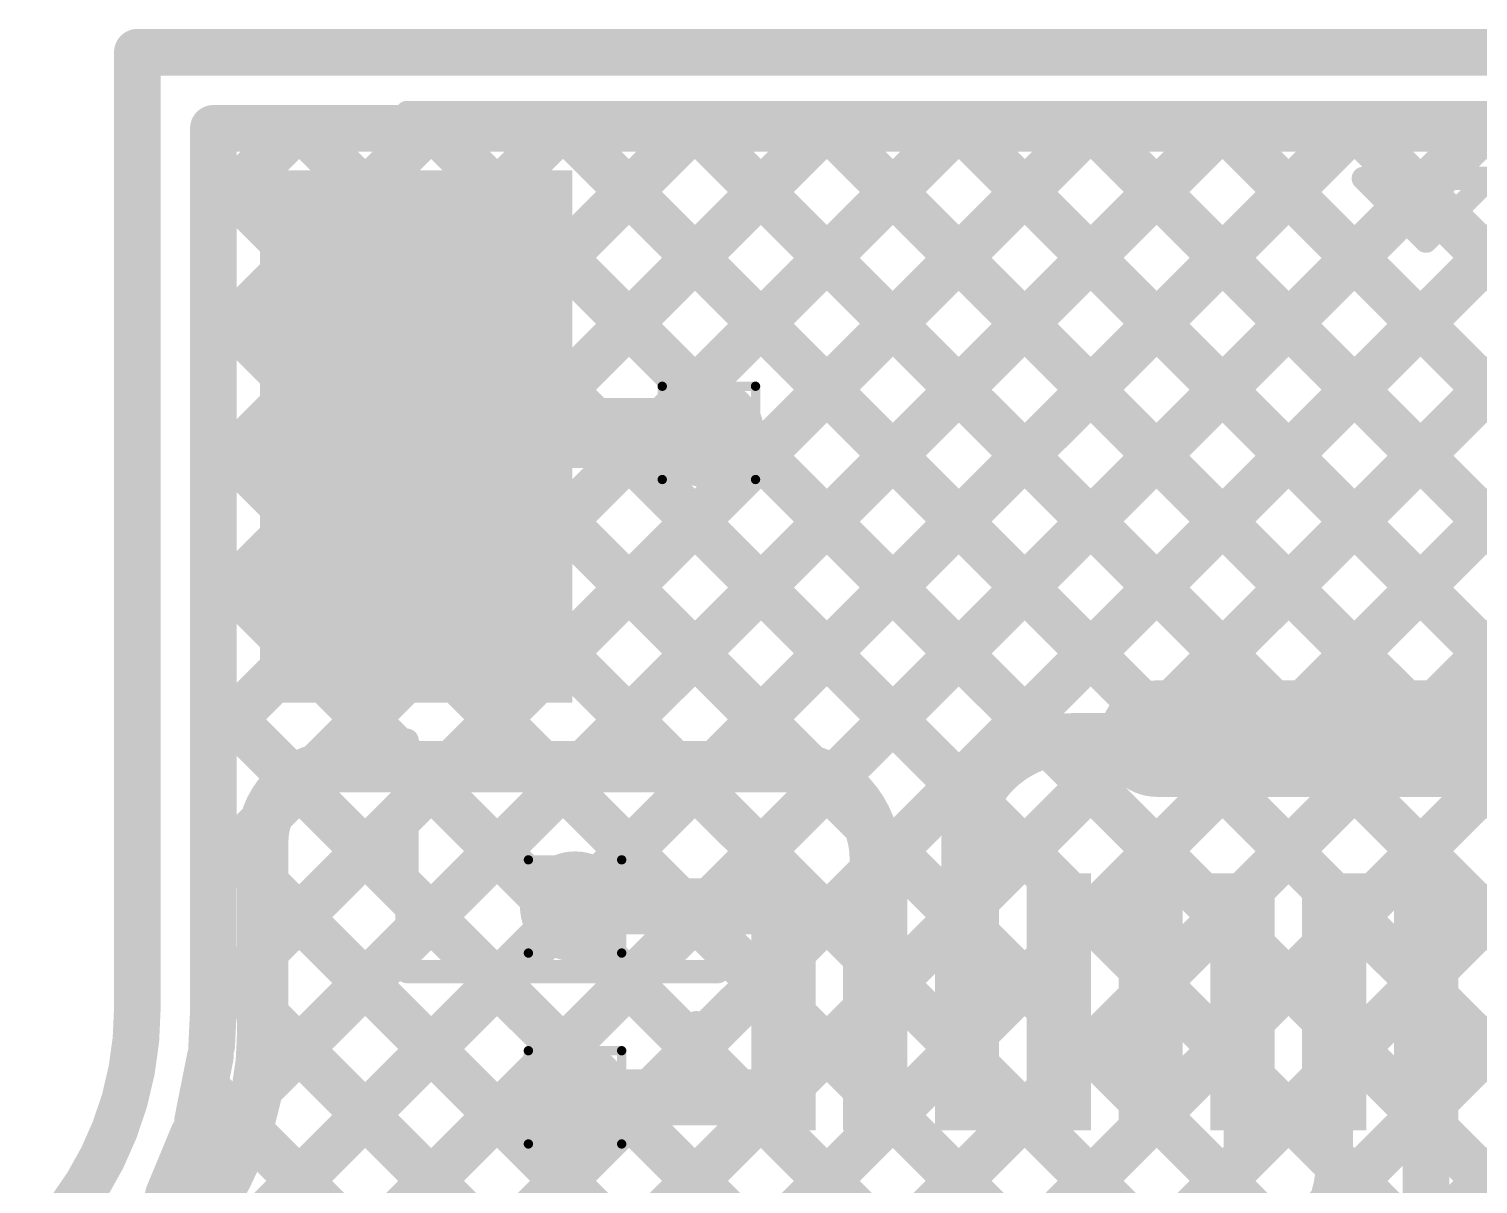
# Model space of a CAD drawing. Header units: inches. Extents: x 3 to 457, y -41 to 239.
# Drawn here: x 106.89 to 114.78, y 162.39 to 168.68 of the extents above; entities that cross this region are included whole.
import ezdxf

# ---------------------------------------------------------------- set-up
doc = ezdxf.new("R2010")
doc.units = ezdxf.units.IN
for name, color, linetype in [('Board Outline', 216, 'Continuous'), ('Bottom Layer', 5, 'Continuous'), ('Drill Drawing', 1, 'Continuous'), ('Fabrication', 76, 'Continuous'), ('Top Layer', 1, 'Continuous'), ('Top Overlay', 2, 'Continuous'), ('Top Paste', 8, 'Continuous'), ('Top Solder', 216, 'Continuous'), ('Via Holes', 16, 'Continuous')]:
    doc.layers.add(name, color=color, linetype=linetype)

# ---------------------------------------------------------------- blocks, each defined once
blk = doc.blocks.new('8_01A0_015200_19')
at = {"layer": 'Top Layer'}
for points in [[(-0.125, 2.1902), (0.125, 2.1902), (0.125, 0.8902), (-0.125, 0.8902)], [(0.375, 2.1902), (0.625, 2.1902), (0.625, 0.8902), (0.375, 0.8902)], [(0.875, 2.1902), (1.125, 2.1902), (1.125, 0.8902), (0.875, 0.8902)], [(1.375, 2.1902), (1.625, 2.1902), (1.625, 0.8902), (1.375, 0.8902)], [(1.875, 2.1902), (2.125, 2.1902), (2.125, 0.8902), (1.875, 0.8902)], [(2.375, 2.1902), (2.625, 2.1902), (2.625, 0.8902), (2.375, 0.8902)], [(2.875, 2.1902), (3.125, 2.1902), (3.125, 0.8902), (2.875, 0.8902)], [(3.375, 2.1902), (3.625, 2.1902), (3.625, 0.8902), (3.375, 0.8902)], [(4.7, -0.1402), (6.3, -0.1402), (6.3, -2.9402), (4.7, -2.9402)]]:
    blk.add_hatch(color=1, dxfattribs=at).paths.add_polyline_path(points)
at = {"layer": 'Top Paste'}
for points in [[(-0.125, 2.1902), (0.125, 2.1902), (0.125, 0.8902), (-0.125, 0.8902)], [(0.375, 2.1902), (0.625, 2.1902), (0.625, 0.8902), (0.375, 0.8902)], [(0.875, 2.1902), (1.125, 2.1902), (1.125, 0.8902), (0.875, 0.8902)], [(1.375, 2.1902), (1.625, 2.1902), (1.625, 0.8902), (1.375, 0.8902)], [(1.875, 2.1902), (2.125, 2.1902), (2.125, 0.8902), (1.875, 0.8902)], [(2.375, 2.1902), (2.625, 2.1902), (2.625, 0.8902), (2.375, 0.8902)], [(2.875, 2.1902), (3.125, 2.1902), (3.125, 0.8902), (2.875, 0.8902)], [(3.375, 2.1902), (3.625, 2.1902), (3.625, 0.8902), (3.375, 0.8902)], [(4.7, -0.1402), (6.3, -0.1402), (6.3, -2.9402), (4.7, -2.9402)]]:
    blk.add_hatch(color=8, dxfattribs=at).paths.add_polyline_path(points)
at = {"layer": 'Top Solder'}
for points in [[(-0.175, 2.2402), (0.175, 2.2402), (0.175, 0.8402), (-0.175, 0.8402)], [(0.325, 2.2402), (0.6751, 2.2402), (0.6751, 0.8402), (0.325, 0.8402)], [(0.825, 2.2402), (1.175, 2.2402), (1.175, 0.8402), (0.825, 0.8402)], [(1.325, 2.2402), (1.675, 2.2402), (1.675, 0.8402), (1.325, 0.8402)], [(1.825, 2.2402), (2.1751, 2.2402), (2.1751, 0.8402), (1.825, 0.8402)], [(2.325, 2.2402), (2.675, 2.2402), (2.675, 0.8402), (2.325, 0.8402)], [(2.825, 2.2402), (3.1751, 2.2402), (3.1751, 0.8402), (2.825, 0.8402)], [(3.325, 2.2402), (3.675, 2.2402), (3.675, 0.8402), (3.325, 0.8402)], [(4.65, -0.0902), (6.35, -0.0902), (6.35, -2.9902), (4.65, -2.9902)]]:
    blk.add_hatch(color=216, dxfattribs=at).paths.add_polyline_path(points)
at = {"layer": 'Top Overlay', "const_width": 0.127}
for points in [[(3.9742, 1.8634), (3.8692, 1.7584)], [(3.9742, 1.8634), (3.9742, 1.6534)], [(3.9742, 1.6534), (3.8692, 1.7584)], [(5.55, 1.375), (3.8562, 1.375)], [(5.55, 1.375), (5.55, 0.1149)], [(0, -2.6048), (-0.3416, -2.9464)], [(0.3416, -2.9464), (0, -2.6048)], [(0.3416, -2.9464), (-0.3416, -2.9464)], [(5.55, -3.1474), (5.55, -3.3055)], [(5.55, -3.3055), (-5.5501, -3.3055)]]:
    blk.add_lwpolyline(points, dxfattribs=at)
at = {"layer": 'Top Overlay', "const_width": 0.0635}
for points in [[(3.9424, 1.8634, 1), (4.0059, 1.8634, 1)], [(3.9424, 1.8634, 1), (4.0059, 1.8634, 1)], [(3.8374, 1.7584, 1), (3.9009, 1.7584, 1)], [(3.8374, 1.7584, 1), (3.9009, 1.7584, 1)], [(3.9424, 1.6534, 1), (4.0059, 1.6534, 1)], [(3.9424, 1.6534, 1), (4.0059, 1.6534, 1)], [(3.8244, 1.375, 1), (3.8879, 1.375, 1)], [(5.5183, 1.375, 1), (5.5818, 1.375, 1)], [(5.5183, 1.375, 1), (5.5818, 1.375, 1)], [(5.5183, 0.1149, 1), (5.5818, 0.1149, 1)], [(-0.0318, -2.6048, 1), (0.0318, -2.6048, 1)], [(-0.0318, -2.6048, 1), (0.0318, -2.6048, 1)], [(-0.3733, -2.9464, 1), (-0.3098, -2.9464, 1)], [(-0.3733, -2.9464, 1), (-0.3098, -2.9464, 1)], [(0.3098, -2.9464, 1), (0.3733, -2.9464, 1)], [(0.3098, -2.9464, 1), (0.3733, -2.9464, 1)], [(5.5183, -3.1474, 1), (5.5818, -3.1474, 1)], [(5.5183, -3.3055, 1), (5.5818, -3.3055, 1)], [(5.5183, -3.3055, 1), (5.5818, -3.3055, 1)]]:
    blk.add_lwpolyline(points, format="xyb", close=True, dxfattribs=at)

msp = doc.modelspace()

# ---------------------------------------------------------------- hatches: boundary and pattern name
at = {"layer": 'Bottom Layer'}
h = msp.add_hatch(color=5, dxfattribs=at)
edge = h.paths.add_edge_path()
edge.add_arc((110.5937, 166.4807), 0.3, 0, 360)
h = msp.add_hatch(color=5, dxfattribs=at)
edge = h.paths.add_edge_path()
edge.add_arc((109.8647, 163.9006), 0.3, 0, 360)
h = msp.add_hatch(color=5, dxfattribs=at)
edge = h.paths.add_edge_path()
edge.add_arc((109.8647, 162.8607), 0.3, 0, 360)
at = {"layer": 'Top Layer'}
h = msp.add_hatch(color=1, dxfattribs=at)
edge = h.paths.add_edge_path()
edge.add_arc((110.5937, 166.4807), 0.3, 0, 360)
h = msp.add_hatch(color=1, dxfattribs=at)
edge = h.paths.add_edge_path()
edge.add_arc((109.8647, 163.9006), 0.3, 0, 360)
h = msp.add_hatch(color=1, dxfattribs=at)
edge = h.paths.add_edge_path()
edge.add_arc((109.8647, 162.8607), 0.3, 0, 360)
at = {"layer": 'Via Holes'}
h = msp.add_hatch(color=7, dxfattribs=at)
edge = h.paths.add_edge_path()
edge.add_arc((110.5937, 166.4807), 0.15, 0, 360)
h = msp.add_hatch(color=7, dxfattribs=at)
edge = h.paths.add_edge_path()
edge.add_arc((109.8647, 163.9006), 0.15, 0, 360)
h = msp.add_hatch(color=7, dxfattribs=at)
edge = h.paths.add_edge_path()
edge.add_arc((109.8647, 162.8607), 0.15, 0, 360)

# ---------------------------------------------------------------- linework, layer by layer
at = {"layer": 'Board Outline', "const_width": 0.127}
for points in [[(107.4807, 163.3415), (107.4807, 168.5544)], [(107.4807, 168.5544), (121.5186, 168.5544)]]:
    msp.add_lwpolyline(points, dxfattribs=at)
at = {"layer": 'Board Outline', "const_width": 0.0635}
for points in [[(107.4489, 168.5544, 1), (107.5124, 168.5544, 1)], [(107.4489, 168.5544, 1), (107.5124, 168.5544, 1)], [(107.4489, 163.3415, 1), (107.5124, 163.3415, 1)], [(107.4489, 163.3415, 1), (107.5124, 163.3415, 1)]]:
    msp.add_lwpolyline(points, format="xyb", close=True, dxfattribs=at)
at = {"layer": 'Board Outline', "const_width": 0.127}
msp.add_lwpolyline([(107.4807, 163.3415, -0.414214), (105.6642, 161.525)], format="xyb", dxfattribs=at)
at = {"layer": 'Bottom Layer', "const_width": 0.254}
for points in [[(98.898, 152.2226), (114.8154, 168.14)], [(98.898, 152.9411), (114.097, 168.14)], [(98.898, 151.5042), (115.5338, 168.14)], [(98.898, 150.0674), (116.9707, 168.14)], [(98.898, 150.7858), (116.2523, 168.14)], [(104.8682, 155.3191), (117.6891, 168.14)], [(105.9656, 155.6981), (118.4075, 168.14)], [(106.6879, 155.702), (119.1259, 168.14)], [(107.4063, 155.702), (119.8444, 168.14)], [(107.7083, 162.4698), (113.3786, 168.14)], [(107.895, 168.14), (121.1043, 168.14)], [(107.895, 166.967), (109.0681, 168.14)], [(107.895, 164.8118), (111.2233, 168.14)], [(107.895, 164.0933), (111.9417, 168.14)], [(107.895, 163.3749), (112.6602, 168.14)], [(107.895, 167.6855), (108.3496, 168.14)], [(107.895, 166.2486), (109.7865, 168.14)], [(107.895, 165.5302), (110.5049, 168.14)], [(107.895, 163.3415), (107.895, 168.14)], [(108.1247, 155.702), (120.5628, 168.14)], [(108.3751, 168.14), (120.8131, 155.702)], [(109.0935, 168.14), (126.4502, 150.7834)], [(109.8119, 168.14), (126.4502, 151.5018)], [(110.5304, 168.14), (121.5955, 157.0749)], [(111.2488, 168.14), (121.912, 157.4768)], [(111.9672, 168.14), (122.5601, 157.5472)], [(112.6856, 168.14), (123.2785, 157.5472)], [(113.4041, 168.14), (123.9969, 157.5472)], [(114.1225, 168.14), (124.7153, 157.5472)], [(114.8409, 168.14), (125.4337, 157.5472)], [(107.895, 167.9017), (120.0947, 155.702)], [(107.895, 167.1833), (119.3763, 155.702)], [(107.895, 166.4648), (118.6579, 155.702)], [(107.895, 165.7464), (117.9395, 155.702)], [(107.895, 165.028), (117.221, 155.702)], [(107.895, 164.3096), (116.5026, 155.702)], [(107.895, 163.5912), (115.7842, 155.702)], [(107.8858, 163.1431), (107.8945, 163.3211)], [(107.8089, 162.7333), (107.8783, 163.0826)], [(107.8463, 162.9215), (115.0658, 155.702)], [(107.649, 162.3266), (107.7853, 162.6556)], [(107.6706, 162.3788), (114.3474, 155.702)]]:
    msp.add_lwpolyline(points, dxfattribs=at)
at = {"layer": 'Bottom Layer', "const_width": 0.127}
for points in [[(107.8315, 168.14, 1), (107.9585, 168.14, 1)], [(107.8315, 168.14, 1), (107.9585, 168.14, 1)], [(108.2861, 168.14, 1), (108.4131, 168.14, 1)], [(108.3116, 168.14, 1), (108.4386, 168.14, 1)], [(109.0046, 168.14, 1), (109.1316, 168.14, 1)], [(109.03, 168.14, 1), (109.157, 168.14, 1)], [(109.723, 168.14, 1), (109.85, 168.14, 1)], [(109.7484, 168.14, 1), (109.8754, 168.14, 1)], [(110.4414, 168.14, 1), (110.5684, 168.14, 1)], [(110.4669, 168.14, 1), (110.5939, 168.14, 1)], [(111.1598, 168.14, 1), (111.2868, 168.14, 1)], [(111.1853, 168.14, 1), (111.3123, 168.14, 1)], [(111.8782, 168.14, 1), (112.0052, 168.14, 1)], [(111.9037, 168.14, 1), (112.0307, 168.14, 1)], [(112.5967, 168.14, 1), (112.7237, 168.14, 1)], [(112.6221, 168.14, 1), (112.7491, 168.14, 1)], [(113.3151, 168.14, 1), (113.4421, 168.14, 1)], [(113.3406, 168.14, 1), (113.4676, 168.14, 1)], [(114.0335, 168.14, 1), (114.1605, 168.14, 1)], [(114.059, 168.14, 1), (114.186, 168.14, 1)], [(114.7519, 168.14, 1), (114.8789, 168.14, 1)], [(114.7774, 168.14, 1), (114.9044, 168.14, 1)], [(107.8315, 167.9017, 1), (107.9585, 167.9017, 1)], [(107.8315, 167.6855, 1), (107.9585, 167.6855, 1)], [(107.8315, 167.1833, 1), (107.9585, 167.1833, 1)], [(107.8315, 166.967, 1), (107.9585, 166.967, 1)], [(107.8315, 166.4648, 1), (107.9585, 166.4648, 1)], [(107.8315, 166.2486, 1), (107.9585, 166.2486, 1)], [(107.8315, 165.7464, 1), (107.9585, 165.7464, 1)], [(107.8315, 165.5302, 1), (107.9585, 165.5302, 1)], [(107.8315, 165.028, 1), (107.9585, 165.028, 1)], [(107.8315, 164.8118, 1), (107.9585, 164.8118, 1)], [(107.8315, 164.3096, 1), (107.9585, 164.3096, 1)], [(107.8315, 164.0933, 1), (107.9585, 164.0933, 1)], [(107.8315, 163.5912, 1), (107.9585, 163.5912, 1)], [(107.831, 163.3211, 1), (107.958, 163.3211, 1)], [(107.8315, 163.3749, 1), (107.9585, 163.3749, 1)], [(107.8315, 163.3415, 1), (107.9585, 163.3415, 1)], [(107.8148, 163.0826, 1), (107.9418, 163.0826, 1)], [(107.8223, 163.1431, 1), (107.9493, 163.1431, 1)], [(107.7828, 162.9215, 1), (107.9098, 162.9215, 1)], [(107.7454, 162.7333, 1), (107.8724, 162.7333, 1)], [(107.7218, 162.6556, 1), (107.8488, 162.6556, 1)], [(107.6448, 162.4698, 1), (107.7718, 162.4698, 1)], [(107.6071, 162.3788, 1), (107.7341, 162.3788, 1)], [(107.5855, 162.3266, 1), (107.7125, 162.3266, 1)]]:
    msp.add_lwpolyline(points, format="xyb", close=True, dxfattribs=at)
at = {"layer": 'Drill Drawing', "const_width": 0.0508}
for points in [[(110.3397, 166.7347), (110.8477, 166.7347)], [(110.3397, 166.2267), (110.3397, 166.7347)], [(110.8477, 166.2267), (110.8477, 166.7347)], [(110.3397, 166.2267), (110.8477, 166.2267)], [(109.6107, 164.1546), (110.1187, 164.1546)], [(109.6107, 163.6466), (109.6107, 164.1546)], [(110.1187, 163.6466), (110.1187, 164.1546)], [(109.6107, 163.6466), (110.1187, 163.6466)], [(109.6107, 163.1147), (110.1187, 163.1147)], [(109.6107, 162.6067), (109.6107, 163.1147)], [(110.1187, 162.6067), (110.1187, 163.1147)], [(109.6107, 162.6067), (110.1187, 162.6067)]]:
    msp.add_lwpolyline(points, dxfattribs=at)
at = {"layer": 'Drill Drawing', "const_width": 0.0254}
for points in [[(110.327, 166.7347, 1), (110.3524, 166.7347, 1)], [(110.327, 166.7347, 1), (110.3524, 166.7347, 1)], [(110.835, 166.7347, 1), (110.8604, 166.7347, 1)], [(110.835, 166.7347, 1), (110.8604, 166.7347, 1)], [(110.327, 166.2267, 1), (110.3524, 166.2267, 1)], [(110.327, 166.2267, 1), (110.3524, 166.2267, 1)], [(110.835, 166.2267, 1), (110.8604, 166.2267, 1)], [(110.835, 166.2267, 1), (110.8604, 166.2267, 1)], [(109.598, 164.1546, 1), (109.6234, 164.1546, 1)], [(109.598, 164.1546, 1), (109.6234, 164.1546, 1)], [(110.106, 164.1546, 1), (110.1314, 164.1546, 1)], [(110.106, 164.1546, 1), (110.1314, 164.1546, 1)], [(109.598, 163.6466, 1), (109.6234, 163.6466, 1)], [(109.598, 163.6466, 1), (109.6234, 163.6466, 1)], [(110.106, 163.6466, 1), (110.1314, 163.6466, 1)], [(110.106, 163.6466, 1), (110.1314, 163.6466, 1)], [(109.598, 163.1147, 1), (109.6234, 163.1147, 1)], [(109.598, 163.1147, 1), (109.6234, 163.1147, 1)], [(110.106, 163.1147, 1), (110.1314, 163.1147, 1)], [(110.106, 163.1147, 1), (110.1314, 163.1147, 1)], [(109.598, 162.6067, 1), (109.6234, 162.6067, 1)], [(109.598, 162.6067, 1), (109.6234, 162.6067, 1)], [(110.106, 162.6067, 1), (110.1314, 162.6067, 1)], [(110.106, 162.6067, 1), (110.1314, 162.6067, 1)]]:
    msp.add_lwpolyline(points, format="xyb", close=True, dxfattribs=at)
at = {"layer": 'Fabrication', "const_width": 0.254}
for points in [[(107.4807, 168.5544), (121.5186, 168.5544)], [(107.4807, 163.3415), (107.4807, 168.5544)]]:
    msp.add_lwpolyline(points, dxfattribs=at)
at = {"layer": 'Fabrication', "const_width": 0.127}
for points in [[(107.4172, 168.5544, 1), (107.5442, 168.5544, 1)], [(107.4172, 168.5544, 1), (107.5442, 168.5544, 1)], [(107.4172, 163.3415, 1), (107.5442, 163.3415, 1)], [(107.4172, 163.3415, 1), (107.5442, 163.3415, 1)]]:
    msp.add_lwpolyline(points, format="xyb", close=True, dxfattribs=at)
at = {"layer": 'Fabrication', "const_width": 0.254}
msp.add_lwpolyline([(107.4807, 163.3415, -0.414214), (105.6642, 161.525)], format="xyb", dxfattribs=at)
at = {"layer": 'Top Layer'}
for points, const_width in [([(109.2998, 166.4807), (110.5937, 166.4807)], 0.381), ([(113.0362, 164.8149), (118.0634, 164.8149)], 0.635), ([(112.5859, 164.8149), (113.0362, 164.8149)], 0.2794), ([(108.5719, 164.6625), (111.0008, 164.6625)], 0.2794), ([(108.1639, 163.2188), (108.1639, 164.2545)], 0.2794), ([(111.9996, 163.3806), (111.9996, 164.2649)], 0.2794), ([(111.4997, 163.3806), (111.4997, 164.1636)], 0.2794), ([(109.8647, 163.9006), (110.9516, 163.9006)], 0.3048), ([(113.4997, 162.5859), (113.4997, 163.3806)], 0.2032), ([(113.9998, 162.4962), (113.9998, 163.3806)], 0.2032), ([(114.4997, 162.251), (114.4997, 163.3806)], 0.254), ([(109.8647, 162.8607), (110.9516, 162.8607)], 0.3048)]:
    msp.add_lwpolyline(points, dxfattribs=dict(at, const_width=const_width))
for points, const_width in [([(109.2046, 166.4807, 1), (109.3951, 166.4807, 1)], 0.1905), ([(110.4985, 166.4807, 1), (110.689, 166.4807, 1)], 0.1905), ([(112.8775, 164.8149, 1), (113.195, 164.8149, 1)], 0.3175), ([(112.5161, 164.8149, 1), (112.6558, 164.8149, 1)], 0.1397), ([(112.5161, 164.8149, 1), (112.6558, 164.8149, 1)], 0.1397), ([(112.9664, 164.8149, 1), (113.1061, 164.8149, 1)], 0.1397), ([(108.502, 164.6625, 1), (108.6417, 164.6625, 1)], 0.1397), ([(108.502, 164.6625, 1), (108.6417, 164.6625, 1)], 0.1397), ([(110.931, 164.6625, 1), (111.0707, 164.6625, 1)], 0.1397), ([(110.931, 164.6625, 1), (111.0707, 164.6625, 1)], 0.1397), ([(112.0833, 164.6357, 1), (112.223, 164.6357, 1)], 0.1397), ([(112.0833, 164.6357, 1), (112.223, 164.6357, 1)], 0.1397), ([(108.094, 164.2545, 1), (108.2337, 164.2545, 1)], 0.1397), ([(108.094, 164.2545, 1), (108.2337, 164.2545, 1)], 0.1397), ([(111.9297, 164.2649, 1), (112.0694, 164.2649, 1)], 0.1397), ([(111.9297, 164.2649, 1), (112.0694, 164.2649, 1)], 0.1397), ([(111.4299, 164.1636, 1), (111.5696, 164.1636, 1)], 0.1397), ([(111.4299, 164.1636, 1), (111.5696, 164.1636, 1)], 0.1397), ([(109.7885, 163.9006, 1), (109.9409, 163.9006, 1)], 0.1524), ([(110.8754, 163.9006, 1), (111.0278, 163.9006, 1)], 0.1524), ([(111.4299, 163.3806, 1), (111.5696, 163.3806, 1)], 0.1397), ([(111.9297, 163.3806, 1), (112.0694, 163.3806, 1)], 0.1397), ([(113.4489, 163.3806, 1), (113.5505, 163.3806, 1)], 0.1016), ([(113.949, 163.3806, 1), (114.0506, 163.3806, 1)], 0.1016), ([(114.4362, 163.3806, 1), (114.5632, 163.3806, 1)], 0.127), ([(108.094, 163.2188, 1), (108.2337, 163.2188, 1)], 0.1397), ([(108.094, 163.2188, 1), (108.2337, 163.2188, 1)], 0.1397), ([(109.7885, 162.8607, 1), (109.9409, 162.8607, 1)], 0.1524), ([(110.8754, 162.8607, 1), (111.0278, 162.8607, 1)], 0.1524), ([(113.4489, 162.5859, 1), (113.5505, 162.5859, 1)], 0.1016), ([(113.4489, 162.5859, 1), (113.5505, 162.5859, 1)], 0.1016), ([(113.949, 162.4962, 1), (114.0506, 162.4962, 1)], 0.1016), ([(113.949, 162.4962, 1), (114.0506, 162.4962, 1)], 0.1016)]:
    msp.add_lwpolyline(points, format="xyb", close=True, dxfattribs=dict(at, const_width=const_width))
for points, const_width in [([(112.1532, 164.6357, -0.198912), (112.5859, 164.8149)], 0.2794), ([(108.1639, 164.2545, -0.414214), (108.5719, 164.6625)], 0.2794), ([(111.0008, 164.6625, -0.414214), (111.4997, 164.1636)], 0.2794), ([(111.9996, 164.2649, -0.198912), (112.1532, 164.6357)], 0.2794), ([(108.1639, 163.2188, -0.198912), (107.6709, 162.0286)], 0.2794), ([(113.4997, 162.5859, -0.414214), (113.1184, 162.2046)], 0.2032), ([(113.9998, 162.4962, -0.198912), (113.8248, 162.0737)], 0.2032)]:
    msp.add_lwpolyline(points, format="xyb", dxfattribs=dict(at, const_width=const_width))

# ---------------------------------------------------------------- block references
at = {"rotation": 180}
msp.add_blockref('8_01A0_015200_19', (114.4996, 164.9208), dxfattribs=at)

doc.saveas('drawing.dxf')
